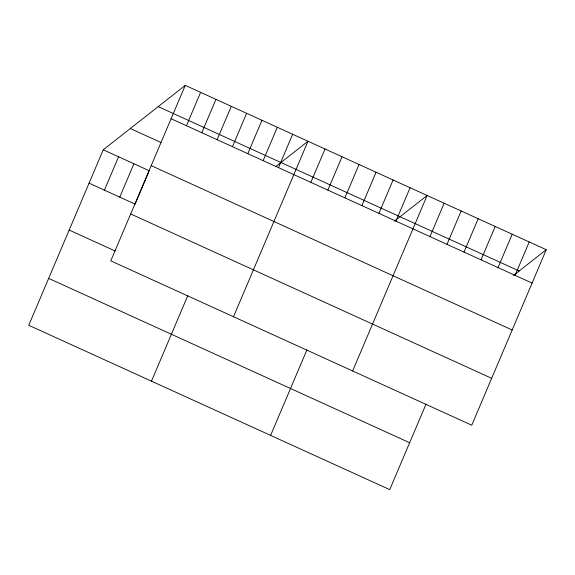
<?xml version="1.0" encoding="UTF-8"?>
<svg xmlns="http://www.w3.org/2000/svg" width="575" height="575" viewBox="0 0 575 575"><rect width="100%" height="100%" fill="white"/><g stroke="black" fill="none" stroke-linecap="round" stroke-linejoin="round"><path stroke-width="0.86" d="M185.265 85.373L110.774 260.856L471.759 425.205L546.25 249.715L185.265 85.373L103.241 149.795L28.75 325.285L389.735 489.627L426.053 404.074M104.42 190.153L118.579 156.781M119.758 197.139L133.925 163.767M186.444 125.724L200.603 92.352M201.782 132.71L215.948 99.338M217.127 139.696L231.287 106.325M232.465 146.675L246.632 113.311M247.811 153.662L261.97 120.29M151.484 381.16L187.802 295.607M263.149 160.648L277.315 127.276M278.494 167.634L292.653 134.263M233.507 316.739L307.999 141.249L276.05 166.34M310.852 182.368L325.019 148.997M327.872 190.117L342.032 156.745M344.885 197.857L359.052 164.493M361.905 205.606L376.072 172.241M270.609 435.397L306.928 349.844M378.925 213.354L393.092 179.989M395.945 221.102L410.104 187.737M352.633 370.968L427.124 195.478L394.479 221.123M429.978 236.598L444.144 203.227M446.998 244.346L461.157 210.975M464.011 252.094L478.177 218.723M481.031 259.842L495.197 226.471M498.051 267.591L512.217 234.219M515.071 275.339L529.23 241.967M513.604 275.36L546.25 249.715M158.197 106.634L519.182 270.976M171.098 118.737L532.083 283.087M130.309 128.534L160.993 142.507M151.189 165.636L512.181 329.985M103.241 149.795L149.263 170.753L135.103 204.118L89.075 183.166M130.683 213.958L491.668 378.307M69.165 230.065L115.194 251.016M48.659 278.386L409.644 442.728"/></g></svg>
